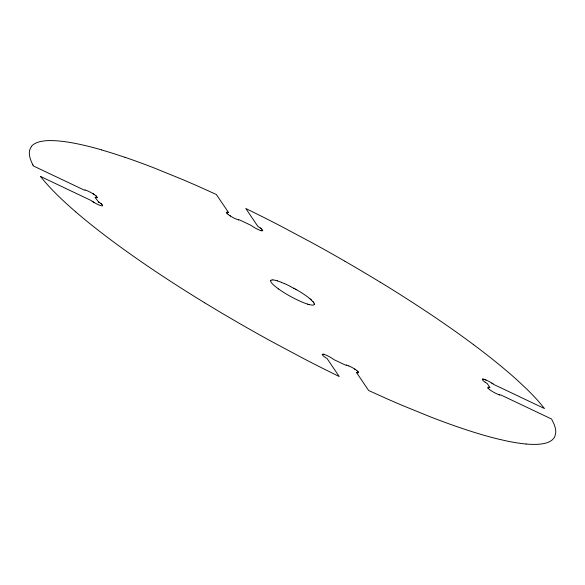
<?xml version="1.0" encoding="UTF-8"?>
<svg xmlns="http://www.w3.org/2000/svg" width="585" height="585" viewBox="0 0 585 585"><rect width="100%" height="100%" fill="white"/><g stroke="black" fill="none" stroke-linecap="round" stroke-linejoin="round"><path stroke-width="0.88" d="M270.84 280.376L270.796 280.442A22.756 4.029 28.9 0 0 270.694 280.646M272.946 279.915L273.122 279.93A26.098 4.622 28.9 0 1 273.868 280.025A26.098 4.622 28.9 0 1 274.716 280.178A24.884 4.409 28.9 0 1 275.579 280.339M488.614 387.314L488.672 387.321A9.872 1.748 28.9 0 1 489.097 387.387M309.114 304.544L309.363 304.609A24.884 4.409 28.9 0 0 310.291 304.822A26.098 4.622 28.9 0 0 311.132 304.975A26.098 4.622 28.9 0 0 311.878 305.07L312.054 305.085A24.548 4.344 28.9 0 0 312.536 305.107L312.683 305.099A25.63 4.541 28.9 0 0 313.333 305.041L313.977 304.785A24.482 4.336 28.9 0 0 314.16 304.624L314.203 304.558A22.756 4.029 28.9 0 0 314.306 304.354M277.188 280.822L279.498 281.597A24.497 4.336 28.9 0 1 280.442 281.941A22.756 4.029 28.9 0 1 281.407 282.321M307.812 304.178L305.502 303.403A24.497 4.336 28.9 0 1 304.566 303.059A22.756 4.029 28.9 0 1 303.593 302.679A24.555 4.351 28.9 0 1 300.514 301.392L298.708 300.58A24.592 4.358 28.9 0 1 296.485 299.527L294.599 298.591A24.555 4.351 28.9 0 1 291.176 296.785A22.756 4.029 28.9 0 1 290.036 296.164L289.655 295.952A24.482 4.336 28.9 0 1 288.529 295.308L285.941 293.794A25.63 4.541 28.9 0 1 284.149 292.697L283.798 292.478A24.548 4.344 28.9 0 1 282.76 291.813L282.416 291.593A26.098 4.622 28.9 0 1 281.092 290.723A26.098 4.622 28.9 0 1 279.82 289.853A24.884 4.409 28.9 0 1 278.54 288.968M284.486 283.608L286.292 284.42A24.592 4.358 28.9 0 1 288.515 285.473L290.401 286.409M295.345 289.048L294.964 288.836A22.756 4.029 28.9 0 0 293.824 288.215M296.478 289.692L299.059 291.206A25.63 4.541 28.9 0 1 300.851 292.303L301.202 292.522A24.548 4.344 28.9 0 1 302.24 293.187L302.584 293.407A26.098 4.622 28.9 0 1 303.907 294.277A26.098 4.622 28.9 0 1 305.18 295.147A24.884 4.409 28.9 0 1 306.394 295.988L306.686 296.207A25.63 4.541 28.9 0 1 308.076 297.246L310.057 298.825M94.017 202.432L93.9 202.359A8.292 1.47 28.9 0 1 93.571 202.161L93.242 201.957M98.602 201.971L95.048 197.386L95.538 197.525A7.671 1.36 28.9 0 0 95.757 197.584A9.089 1.609 28.9 0 0 95.896 197.606A7.707 1.367 28.9 0 0 96.335 197.679L96.386 197.686A7.481 1.324 28.9 0 0 96.635 197.693L96.679 197.693A7.707 1.367 28.9 0 0 96.796 197.679L96.832 197.671A7.671 1.36 28.9 0 0 96.986 197.628A8.102 1.433 28.9 0 0 97.073 197.562L97.088 197.547A7.846 1.389 28.9 0 0 97.132 197.467A7.707 1.367 28.9 0 0 96.086 195.975M93.103 193.825L92.328 193.35A6.391 1.133 28.9 0 0 91.991 193.152A6.494 1.148 28.9 0 0 91.648 192.955L90.946 192.56A6.801 1.207 28.9 0 0 90.361 192.246A6.866 1.214 28.9 0 0 89.893 192.004L89.659 191.887A9.265 1.638 28.9 0 0 89.198 191.653L89.081 191.602A8.716 1.543 28.9 0 0 88.51 191.332L88.401 191.28A6.947 1.228 28.9 0 0 88.064 191.127L87.852 191.032A6.866 1.214 28.9 0 0 87.421 190.849A6.801 1.207 28.9 0 0 86.909 190.644L86.331 190.432A7.832 1.389 28.9 0 0 86.053 190.337A6.464 1.141 28.9 0 0 85.798 190.249L85.629 190.198A8.058 1.426 28.9 0 0 85.388 190.132L85.308 190.11A7.671 1.36 28.9 0 0 85.037 190.023M492.182 383.314L492.285 383.38A9.872 1.748 28.9 0 1 492.987 383.848M228.187 214.483A7.985 1.411 28.9 0 0 228.962 215.061A10.545 1.865 28.9 0 0 229.342 215.324A9.872 1.748 28.9 0 0 229.634 215.529A9.872 1.748 28.9 0 0 229.942 215.726L230.044 215.799M354.956 369.201L355.058 369.274A9.872 1.748 28.9 0 1 355.366 369.471A9.872 1.748 28.9 0 1 355.658 369.676A10.545 1.865 28.9 0 1 356.038 369.939A7.985 1.411 28.9 0 1 356.813 370.517M278.614 289.005L278.321 288.793A25.63 4.541 28.9 0 1 276.924 287.754L274.943 286.175A24.497 4.336 28.9 0 1 274.285 285.612A22.756 4.029 28.9 0 1 273.685 285.07A24.555 4.351 28.9 0 1 272.179 283.571L271.667 282.972A24.526 4.344 28.9 0 1 270.957 281.919L270.76 281.465A24.526 4.344 28.9 0 1 270.701 280.668M261.495 228.932L261.561 228.991A11.451 2.026 28.9 0 0 261.283 228.757A9.089 1.609 28.9 0 0 261.129 228.64A6.252 1.104 28.9 0 0 260.976 228.516M312.821 301.429L313.333 302.028M488.131 388.206L488.168 388.25A9.345 1.653 28.9 0 0 488.321 388.433L488.365 388.484A8.322 1.477 28.9 0 0 488.563 388.681A7.656 1.353 28.9 0 0 488.848 388.952A6.844 1.214 28.9 0 0 489.038 389.12L489.104 389.179A11.451 2.026 28.9 0 0 489.316 389.354A9.089 1.609 28.9 0 0 489.469 389.478A6.252 1.104 28.9 0 0 489.623 389.595M41.447 177.665L40.497 176.451L91.128 200.501A8.153 1.441 28.9 0 0 91.472 200.757A7.473 1.324 28.9 0 0 91.925 201.086L92.116 201.218A8.57 1.521 28.9 0 0 92.313 201.35M487.992 388.001L487.97 387.965A9.016 1.594 28.9 0 1 487.897 387.818L487.89 387.789A8.578 1.521 28.9 0 1 487.853 387.665A6.808 1.207 28.9 0 1 487.875 387.511A8.248 1.462 28.9 0 1 487.912 387.453L488.044 387.365A6.252 1.104 28.9 0 1 488.131 387.336A7.993 1.419 28.9 0 1 488.46 387.307M32.862 164.941L33.425 165.972L83.977 189.964A7.707 1.367 28.9 0 1 84.167 189.942L84.211 189.942A7.481 1.324 28.9 0 1 84.459 189.949L84.518 189.957A7.766 1.375 28.9 0 1 84.957 190.023A9.089 1.609 28.9 0 1 85.088 190.059M314.043 303.081L314.247 303.535A24.548 4.344 28.9 0 1 314.269 304.361M272.924 279.944A24.526 4.344 28.9 0 0 272.442 279.93L272.317 279.901A25.63 4.541 28.9 0 0 271.667 279.959L271.023 280.215A24.497 4.336 28.9 0 0 270.884 280.449M276.025 280.478A25.63 4.541 28.9 0 1 277.327 280.844M281.312 282.343A24.555 4.351 28.9 0 1 284.39 283.63M290.387 286.518A24.555 4.351 28.9 0 1 293.816 288.317M295.242 289.136A24.482 4.336 28.9 0 1 296.368 289.772M310.101 298.898A24.482 4.336 28.9 0 1 310.759 299.461M310.715 299.388A22.756 4.029 28.9 0 1 311.322 299.93M311.22 299.951A24.555 4.351 28.9 0 1 312.719 301.45M313.304 302.057A24.548 4.344 28.9 0 1 314.021 303.11M308.975 304.522A25.63 4.541 28.9 0 1 307.673 304.156M204.706 302.796A299.191 52.979 28.9 0 0 240.099 323.79A302.028 53.484 28.9 0 0 249.122 328.953L258.212 334.079A296.383 52.482 28.9 0 0 271.923 341.669L304.061 358.817A297.962 52.767 28.9 0 0 322.379 368.184L339.227 376.535L327.073 358.532A7.261 1.287 28.9 0 1 326.627 358.261A7.985 1.411 28.9 0 1 326.196 357.991A7.722 1.367 28.9 0 1 325.874 357.793L325.772 357.72A9.872 1.748 28.9 0 1 325.472 357.523A9.872 1.748 28.9 0 1 325.172 357.325A10.545 1.865 28.9 0 1 324.792 357.055A7.985 1.411 28.9 0 1 324.017 356.477A6.252 1.104 28.9 0 1 323.871 356.36A9.089 1.609 28.9 0 1 323.717 356.243A11.451 2.026 28.9 0 1 323.505 356.068A6.844 1.214 28.9 0 1 323.249 355.841A7.656 1.353 28.9 0 1 322.964 355.57A8.322 1.477 28.9 0 1 322.766 355.366L322.723 355.322A9.345 1.653 28.9 0 1 322.569 355.139L322.503 355.051A6.932 1.228 28.9 0 1 322.393 354.89L322.372 354.846A9.016 1.594 28.9 0 1 322.298 354.707L322.291 354.671A8.578 1.521 28.9 0 1 322.262 354.554A6.808 1.207 28.9 0 1 322.276 354.4A8.248 1.462 28.9 0 1 322.313 354.342L322.445 354.247A6.252 1.104 28.9 0 1 322.532 354.217A7.993 1.419 28.9 0 1 322.679 354.196A7.985 1.411 28.9 0 1 322.861 354.188A7.722 1.367 28.9 0 1 323.015 354.203L323.074 354.203A9.872 1.748 28.9 0 1 323.498 354.276M75.67 211.807A299.191 52.979 28.9 0 1 41.542 177.723M32.972 165.021A299.191 52.979 28.9 0 1 31.583 146.477M101.541 149.935A299.191 52.979 28.9 0 1 125.036 157.358M344.953 261.276A299.191 52.979 28.9 0 1 380.345 282.27M75.582 211.748A299.359 53.008 28.9 0 0 121.585 247.799A296.975 52.591 28.9 0 0 128.678 252.895A299.578 53.052 28.9 0 0 171.01 281.604A299.842 53.096 28.9 0 0 183.398 289.546A297.165 52.621 28.9 0 0 196.085 297.502A300.588 53.228 28.9 0 0 204.699 302.796M31.451 146.36A299.359 53.008 28.9 0 1 47.509 140.649A296.975 52.591 28.9 0 1 51.041 140.605A299.578 53.052 28.9 0 1 78.127 143.983A299.842 53.096 28.9 0 1 86.426 145.855A297.165 52.621 28.9 0 1 92.269 147.325A300.588 53.228 28.9 0 1 101.483 149.87M323.724 354.232A7.985 1.411 28.9 0 1 324.456 354.437M323.439 354.261A10.545 1.865 28.9 0 1 323.717 354.327M324.434 354.532A6.252 1.104 28.9 0 1 324.609 354.59A9.089 1.609 28.9 0 1 324.792 354.649A10.406 1.843 28.9 0 1 325.172 354.781A9.141 1.616 28.9 0 1 325.465 354.898A7.656 1.353 28.9 0 1 325.977 355.102A8.322 1.477 28.9 0 1 326.401 355.285L326.51 355.329A9.345 1.653 28.9 0 1 326.957 355.526L327.183 355.636A6.932 1.228 28.9 0 1 327.637 355.848L327.754 355.907A9.016 1.594 28.9 0 1 328.214 356.133L328.331 356.199A8.578 1.521 28.9 0 1 328.799 356.433L328.916 356.499A6.808 1.207 28.9 0 1 329.501 356.813A9.221 1.631 28.9 0 1 329.735 356.945L329.852 357.011A7.927 1.404 28.9 0 1 330.203 357.201L330.547 357.406A6.252 1.104 28.9 0 1 330.883 357.603A7.993 1.419 28.9 0 1 331.329 357.874A7.985 1.411 28.9 0 1 331.768 358.144A7.722 1.367 28.9 0 1 332.083 358.349L332.185 358.415A9.872 1.748 28.9 0 1 332.492 358.62A9.872 1.748 28.9 0 1 332.785 358.817A10.545 1.865 28.9 0 1 333.165 359.08A7.985 1.411 28.9 0 1 333.604 359.402A7.261 1.287 28.9 0 1 333.852 359.592L345.406 365.077A7.261 1.287 28.9 0 1 345.559 365.055A7.985 1.411 28.9 0 1 345.735 365.047A7.722 1.367 28.9 0 1 345.889 365.055L345.947 365.062A9.872 1.748 28.9 0 1 346.371 365.128M354.729 369.04A7.722 1.367 28.9 0 1 355.044 369.237M346.313 365.12A10.545 1.865 28.9 0 1 346.591 365.179A7.985 1.411 28.9 0 1 347.322 365.391A6.252 1.104 28.9 0 1 347.483 365.442A9.089 1.609 28.9 0 1 347.665 365.508A10.406 1.843 28.9 0 1 348.046 365.64A9.141 1.616 28.9 0 1 348.338 365.757A7.656 1.353 28.9 0 1 348.85 365.961M357.903 371.431A7.656 1.353 28.9 0 0 357.618 371.168A6.844 1.214 28.9 0 0 357.391 370.985L357.325 370.927A11.451 2.026 28.9 0 0 357.113 370.751A9.089 1.609 28.9 0 0 356.96 370.634A6.252 1.104 28.9 0 0 356.806 370.51M348.85 365.961A8.322 1.477 28.9 0 1 349.282 366.144L349.391 366.188A9.345 1.653 28.9 0 1 349.83 366.385L350.057 366.495A6.932 1.228 28.9 0 1 350.51 366.707L350.627 366.766A9.016 1.594 28.9 0 1 351.088 366.992L351.205 367.051A8.578 1.521 28.9 0 1 351.673 367.292L351.79 367.358A6.808 1.207 28.9 0 1 352.382 367.673A9.221 1.631 28.9 0 1 352.609 367.797L352.726 367.863A7.927 1.404 28.9 0 1 353.077 368.06L353.42 368.257A6.252 1.104 28.9 0 1 353.757 368.462A7.993 1.419 28.9 0 1 354.656 369.011M357.866 371.424A8.322 1.477 28.9 0 1 358.064 371.629L358.108 371.672A9.345 1.653 28.9 0 1 358.261 371.855L358.327 371.943A6.932 1.228 28.9 0 1 358.437 372.104L358.459 372.148A9.016 1.594 28.9 0 1 358.532 372.287L358.546 372.323A8.578 1.521 28.9 0 1 358.576 372.448L358.576 372.469A6.808 1.207 28.9 0 1 358.554 372.594A8.248 1.462 28.9 0 1 358.517 372.66L358.437 372.718A6.252 1.104 28.9 0 1 358.298 372.777A7.993 1.419 28.9 0 1 357.969 372.806A7.722 1.367 28.9 0 1 357.815 372.791L357.764 372.791A9.872 1.748 28.9 0 1 357.589 372.769A9.872 1.748 28.9 0 1 357.391 372.733A10.545 1.865 28.9 0 1 357.113 372.674M357.033 372.66A7.993 1.419 28.9 0 1 356.645 372.557M356.733 372.565A7.261 1.287 28.9 0 1 356.484 372.491L368.63 390.495L384.769 397.8A297.962 52.767 28.9 0 0 401.741 405.178L430.121 416.754A296.383 52.482 28.9 0 0 441.675 421.156L449.156 423.898A302.028 53.484 28.9 0 0 460.015 427.701A299.191 52.979 28.9 0 0 483.51 435.13A300.588 53.228 28.9 0 0 492.738 437.675A297.165 52.621 28.9 0 0 498.574 439.145L506.866 441.017A298.811 52.913 28.9 0 0 526.047 444.008M526.047 444.008A301.78 53.44 28.9 0 0 532.087 444.366L535.75 444.381A300.588 53.228 28.9 0 0 540.686 444.052A299.191 52.979 28.9 0 0 550.492 441.141A302.028 53.484 28.9 0 0 552.16 439.957L553.52 438.596A296.383 52.482 28.9 0 0 554.953 436.22L555.75 432.439A296.792 52.555 28.9 0 0 555.509 429.156A297.962 52.767 28.9 0 0 554.061 424.198L551.575 419.028L501.023 395.036A7.261 1.287 28.9 0 1 500.877 395.058A7.985 1.411 28.9 0 1 500.694 395.058A7.722 1.367 28.9 0 1 500.541 395.05L500.482 395.043A9.872 1.748 28.9 0 1 500.058 394.977A10.545 1.865 28.9 0 1 499.839 394.926M473.66 344.74A299.191 52.979 28.9 0 1 495.59 361.735A302.028 53.484 28.9 0 1 504.08 368.711L509.418 373.252A296.383 52.482 28.9 0 1 516.928 379.87L525.981 388.33A296.792 52.555 28.9 0 1 532.021 394.363A297.962 52.767 28.9 0 1 539.063 401.975L544.503 408.549L493.952 384.557A7.261 1.287 28.9 0 0 493.703 384.367A7.985 1.411 28.9 0 0 493.265 384.045A10.545 1.865 28.9 0 0 492.884 383.782M499.758 394.919A7.985 1.411 28.9 0 1 499.027 394.707A9.089 1.609 28.9 0 1 498.764 394.604A10.406 1.843 28.9 0 1 498.383 394.466A9.141 1.616 28.9 0 1 498.091 394.356A7.656 1.353 28.9 0 1 497.579 394.151A8.322 1.477 28.9 0 1 497.155 393.968L497.045 393.917A9.345 1.653 28.9 0 1 496.599 393.72L496.372 393.617A6.932 1.228 28.9 0 1 495.919 393.398L495.802 393.347A9.016 1.594 28.9 0 1 495.341 393.113L495.224 393.054A8.578 1.521 28.9 0 1 494.756 392.813L494.639 392.754A6.808 1.207 28.9 0 1 494.054 392.44A9.221 1.631 28.9 0 1 493.82 392.308L493.703 392.242A7.927 1.404 28.9 0 1 493.352 392.045L493.009 391.848A6.252 1.104 28.9 0 1 492.672 391.65A7.993 1.419 28.9 0 1 491.773 391.102A7.722 1.367 28.9 0 1 491.473 390.904L491.371 390.839A9.872 1.748 28.9 0 1 491.064 390.634A9.872 1.748 28.9 0 1 490.771 390.436A10.545 1.865 28.9 0 1 490.391 390.173A7.985 1.411 28.9 0 1 489.616 389.588M499.122 394.721A6.252 1.104 28.9 0 1 498.947 394.663M488.416 387.263A7.722 1.367 28.9 0 1 488.57 387.27M488.197 388.264A6.844 1.214 28.9 0 1 488.087 388.104M489.038 387.38A10.545 1.865 28.9 0 1 489.316 387.438A7.985 1.411 28.9 0 1 489.703 387.541A7.261 1.287 28.9 0 1 489.952 387.614L487.173 383.504A7.261 1.287 28.9 0 1 486.727 383.233A7.985 1.411 28.9 0 1 486.296 382.963A7.722 1.367 28.9 0 1 485.974 382.758L485.872 382.692A9.872 1.748 28.9 0 1 485.17 382.224M491.905 383.102A7.722 1.367 28.9 0 1 492.219 383.307M485.272 382.29A10.545 1.865 28.9 0 1 484.892 382.027A7.985 1.411 28.9 0 1 484.117 381.442A6.252 1.104 28.9 0 1 483.971 381.332A9.089 1.609 28.9 0 1 483.817 381.208A11.451 2.026 28.9 0 1 483.605 381.032L483.539 380.974A6.844 1.214 28.9 0 1 483.349 380.806A7.656 1.353 28.9 0 1 483.064 380.535A8.322 1.477 28.9 0 1 482.866 380.338L482.822 380.287A9.345 1.653 28.9 0 1 482.669 380.104L482.603 380.016A6.932 1.228 28.9 0 1 482.493 379.855L482.471 379.819A9.016 1.594 28.9 0 1 482.398 379.672L482.391 379.643A8.578 1.521 28.9 0 1 482.362 379.519A6.808 1.207 28.9 0 1 482.376 379.365A8.248 1.462 28.9 0 1 482.413 379.307L482.545 379.212A6.252 1.104 28.9 0 1 482.632 379.182M482.559 379.08A7.985 1.411 28.9 0 1 482.888 379.051M483.824 379.197A7.985 1.411 28.9 0 1 484.555 379.402M485.521 379.833A7.656 1.353 28.9 0 1 486.033 380.038M482.961 379.16A7.722 1.367 28.9 0 1 483.115 379.168L483.173 379.175A9.872 1.748 28.9 0 1 483.349 379.197A9.872 1.748 28.9 0 1 483.539 379.234A10.545 1.865 28.9 0 1 483.817 379.292M484.534 379.497A6.252 1.104 28.9 0 1 484.709 379.555A9.089 1.609 28.9 0 1 484.892 379.614A10.406 1.843 28.9 0 1 485.272 379.753A9.141 1.616 28.9 0 1 485.565 379.862M486.077 380.067A8.322 1.477 28.9 0 1 486.501 380.25L486.61 380.301A9.345 1.653 28.9 0 1 487.056 380.499L487.283 380.601A6.932 1.228 28.9 0 1 487.736 380.82L487.853 380.872A9.016 1.594 28.9 0 1 488.314 381.106L488.431 381.164A8.578 1.521 28.9 0 1 488.899 381.405L489.016 381.464A6.808 1.207 28.9 0 1 489.601 381.778A9.221 1.631 28.9 0 1 489.835 381.91L489.952 381.976A7.927 1.404 28.9 0 1 490.303 382.173L490.647 382.371A6.252 1.104 28.9 0 1 490.983 382.568A7.993 1.419 28.9 0 1 491.883 383.124M473.66 344.74A300.588 53.228 28.9 0 0 463.415 337.201L456.322 332.104A301.78 53.44 28.9 0 0 445.317 324.375A298.811 52.913 28.9 0 0 429.99 313.94A298.811 52.913 28.9 0 0 413.99 303.396L401.603 295.454A297.165 52.621 28.9 0 0 388.915 287.498A300.588 53.228 28.9 0 0 380.308 282.204M344.909 261.217A302.028 53.484 28.9 0 0 335.878 256.047L326.788 250.921A296.383 52.482 28.9 0 0 313.077 243.331L280.939 226.183A297.962 52.767 28.9 0 0 262.621 216.816L245.78 208.465L257.926 226.468A7.261 1.287 28.9 0 1 258.373 226.739A7.985 1.411 28.9 0 1 258.804 227.009A7.722 1.367 28.9 0 1 259.126 227.207L259.228 227.28A9.872 1.748 28.9 0 1 259.535 227.477A9.872 1.748 28.9 0 1 259.828 227.682A10.545 1.865 28.9 0 1 260.208 227.945M261.283 230.673A7.985 1.411 28.9 0 1 260.552 230.468M260.215 227.85A7.985 1.411 28.9 0 1 260.99 228.428M261.561 228.991A6.844 1.214 28.9 0 1 261.751 229.159A7.656 1.353 28.9 0 1 262.036 229.43A8.322 1.477 28.9 0 1 262.234 229.634L262.277 229.678A9.345 1.653 28.9 0 1 262.431 229.861L262.497 229.949A6.932 1.228 28.9 0 1 262.606 230.11L262.628 230.154A9.016 1.594 28.9 0 1 262.702 230.293L262.709 230.329A8.578 1.521 28.9 0 1 262.745 230.446L262.745 230.475A6.808 1.207 28.9 0 1 262.723 230.6A8.248 1.462 28.9 0 1 262.687 230.658L262.555 230.753A6.252 1.104 28.9 0 1 262.468 230.782A7.993 1.419 28.9 0 1 262.139 230.812A7.722 1.367 28.9 0 1 261.985 230.797A9.872 1.748 28.9 0 1 261.502 230.724M261.561 230.739A10.545 1.865 28.9 0 1 261.283 230.673M260.566 230.468A6.252 1.104 28.9 0 1 260.391 230.41A9.089 1.609 28.9 0 1 260.208 230.351A10.406 1.843 28.9 0 1 259.828 230.219A9.141 1.616 28.9 0 1 259.535 230.102A7.656 1.353 28.9 0 1 259.023 229.898A8.322 1.477 28.9 0 1 258.599 229.715L258.49 229.671A9.345 1.653 28.9 0 1 258.043 229.474L257.817 229.364A6.932 1.228 28.9 0 1 257.363 229.152L257.246 229.093A9.016 1.594 28.9 0 1 256.786 228.867L256.669 228.801A8.578 1.521 28.9 0 1 256.201 228.567L256.084 228.501A6.808 1.207 28.9 0 1 255.499 228.187A9.221 1.631 28.9 0 1 255.265 228.055L255.148 227.989A7.927 1.404 28.9 0 1 254.797 227.799L254.453 227.594A6.252 1.104 28.9 0 1 254.117 227.397A7.993 1.419 28.9 0 1 253.671 227.126A7.985 1.411 28.9 0 1 253.232 226.856A7.722 1.367 28.9 0 1 252.917 226.651L252.815 226.585A9.872 1.748 28.9 0 1 252.508 226.38A9.872 1.748 28.9 0 1 252.215 226.183A10.545 1.865 28.9 0 1 251.835 225.92A7.985 1.411 28.9 0 1 251.396 225.598A7.261 1.287 28.9 0 1 251.148 225.408L239.594 219.923A7.261 1.287 28.9 0 1 239.448 219.945A7.985 1.411 28.9 0 1 239.265 219.953A7.722 1.367 28.9 0 1 239.111 219.945L239.053 219.938A9.872 1.748 28.9 0 1 238.629 219.872M230.278 215.96A7.722 1.367 28.9 0 1 229.956 215.763M238.687 219.88A10.545 1.865 28.9 0 1 238.409 219.821A7.985 1.411 28.9 0 1 237.678 219.609A6.252 1.104 28.9 0 1 237.517 219.558A9.089 1.609 28.9 0 1 237.334 219.492A10.406 1.843 28.9 0 1 236.954 219.36A9.141 1.616 28.9 0 1 236.662 219.243A7.656 1.353 28.9 0 1 236.15 219.039A8.322 1.477 28.9 0 1 235.726 218.856L235.616 218.812A9.345 1.653 28.9 0 1 235.17 218.614L234.943 218.505A6.932 1.228 28.9 0 1 234.49 218.293L234.373 218.234A9.016 1.594 28.9 0 1 233.912 218.008L233.795 217.949A8.578 1.521 28.9 0 1 233.327 217.708L233.21 217.642A6.808 1.207 28.9 0 1 232.625 217.327A9.221 1.631 28.9 0 1 232.391 217.203L232.274 217.137A7.927 1.404 28.9 0 1 231.923 216.94L231.58 216.742A6.252 1.104 28.9 0 1 231.243 216.538A7.993 1.419 28.9 0 1 230.344 215.989M227.097 213.569A7.656 1.353 28.9 0 0 227.382 213.832A6.844 1.214 28.9 0 0 227.609 214.015L227.675 214.073A11.451 2.026 28.9 0 0 227.887 214.249A9.089 1.609 28.9 0 0 228.04 214.366A6.252 1.104 28.9 0 0 228.194 214.49M227.134 213.576A8.322 1.477 28.9 0 1 226.936 213.371L226.892 213.328A9.345 1.653 28.9 0 1 226.739 213.145L226.702 213.101A6.932 1.228 28.9 0 1 226.563 212.896L226.541 212.852A9.016 1.594 28.9 0 1 226.468 212.713L226.453 212.677A8.578 1.521 28.9 0 1 226.424 212.552A6.808 1.207 28.9 0 1 226.446 212.406A8.248 1.462 28.9 0 1 226.483 212.34L226.614 212.253A6.252 1.104 28.9 0 1 226.702 212.223A7.993 1.419 28.9 0 1 227.031 212.194A7.722 1.367 28.9 0 1 227.185 212.209L227.236 212.209A9.872 1.748 28.9 0 1 227.411 212.231A9.872 1.748 28.9 0 1 227.609 212.267A10.545 1.865 28.9 0 1 227.887 212.326M227.967 212.34A7.993 1.419 28.9 0 1 228.355 212.443M228.267 212.435A7.261 1.287 28.9 0 1 228.523 212.509L216.37 194.505L200.231 187.2A297.962 52.767 28.9 0 0 183.259 179.822L154.879 168.246A296.383 52.482 28.9 0 0 143.325 163.844L135.844 161.102A302.028 53.484 28.9 0 0 124.985 157.299M93.066 193.789A7.707 1.367 28.9 0 1 93.388 193.993M93.695 194.191A7.707 1.367 28.9 0 1 93.995 194.388M93.417 194.03A8.088 1.433 28.9 0 1 93.732 194.227M94.031 194.432A8.57 1.521 28.9 0 1 94.229 194.564L94.419 194.695A7.473 1.324 28.9 0 1 94.872 195.024A8.153 1.441 28.9 0 1 95.216 195.28A7.941 1.404 28.9 0 1 95.757 195.704A8.98 1.587 28.9 0 1 95.896 195.821M95.925 195.851A7.941 1.404 28.9 0 1 96.123 196.019M93.973 202.41A7.707 1.367 28.9 0 0 94.309 202.615A6.559 1.163 28.9 0 0 94.697 202.827L95.399 203.222A6.801 1.207 28.9 0 0 95.984 203.536A6.866 1.214 28.9 0 0 96.452 203.777L96.686 203.894A9.265 1.638 28.9 0 0 97.147 204.128L97.264 204.18A8.716 1.543 28.9 0 0 97.834 204.45L97.944 204.501A6.947 1.228 28.9 0 0 98.28 204.655L98.492 204.75A6.866 1.214 28.9 0 0 98.923 204.933A6.801 1.207 28.9 0 0 99.435 205.138L100.013 205.35A6.494 1.148 28.9 0 0 100.291 205.445A6.391 1.133 28.9 0 0 100.547 205.532L101.037 205.671A7.671 1.36 28.9 0 0 101.256 205.73A9.089 1.609 28.9 0 0 101.395 205.759A7.78 1.375 28.9 0 0 101.593 205.796A7.766 1.375 28.9 0 0 101.827 205.825L101.885 205.832A7.481 1.324 28.9 0 0 102.134 205.84L102.178 205.84A7.707 1.367 28.9 0 0 102.295 205.832L102.331 205.825A7.671 1.36 28.9 0 0 102.485 205.774A8.102 1.433 28.9 0 0 102.572 205.715L102.587 205.693A7.846 1.389 28.9 0 0 102.631 205.613A7.766 1.375 28.9 0 0 102.646 205.474A7.707 1.367 28.9 0 0 101.827 204.34M93.176 201.927A7.707 1.367 28.9 0 1 92.854 201.723M92.547 201.518A7.707 1.367 28.9 0 1 92.247 201.32M98.565 201.935A7.707 1.367 28.9 0 1 98.887 202.139M98.916 202.176A8.088 1.433 28.9 0 1 99.231 202.381M99.172 202.315A7.766 1.375 28.9 0 1 99.472 202.512M101.578 204.106A7.766 1.375 28.9 0 1 101.812 204.326M99.53 202.578A8.57 1.521 28.9 0 1 99.728 202.71L99.918 202.841A7.473 1.324 28.9 0 1 100.371 203.17A8.153 1.441 28.9 0 1 100.715 203.426M100.715 203.426A7.941 1.404 28.9 0 1 101.256 203.851A8.98 1.587 28.9 0 1 101.395 203.968M101.424 203.997A7.941 1.404 28.9 0 1 101.622 204.165M92.927 201.752A8.088 1.433 28.9 0 1 92.613 201.554M97.132 197.467A7.817 1.382 28.9 0 0 97.139 197.416M102.646 205.606A7.78 1.375 28.9 0 0 102.66 205.554"/></g></svg>
